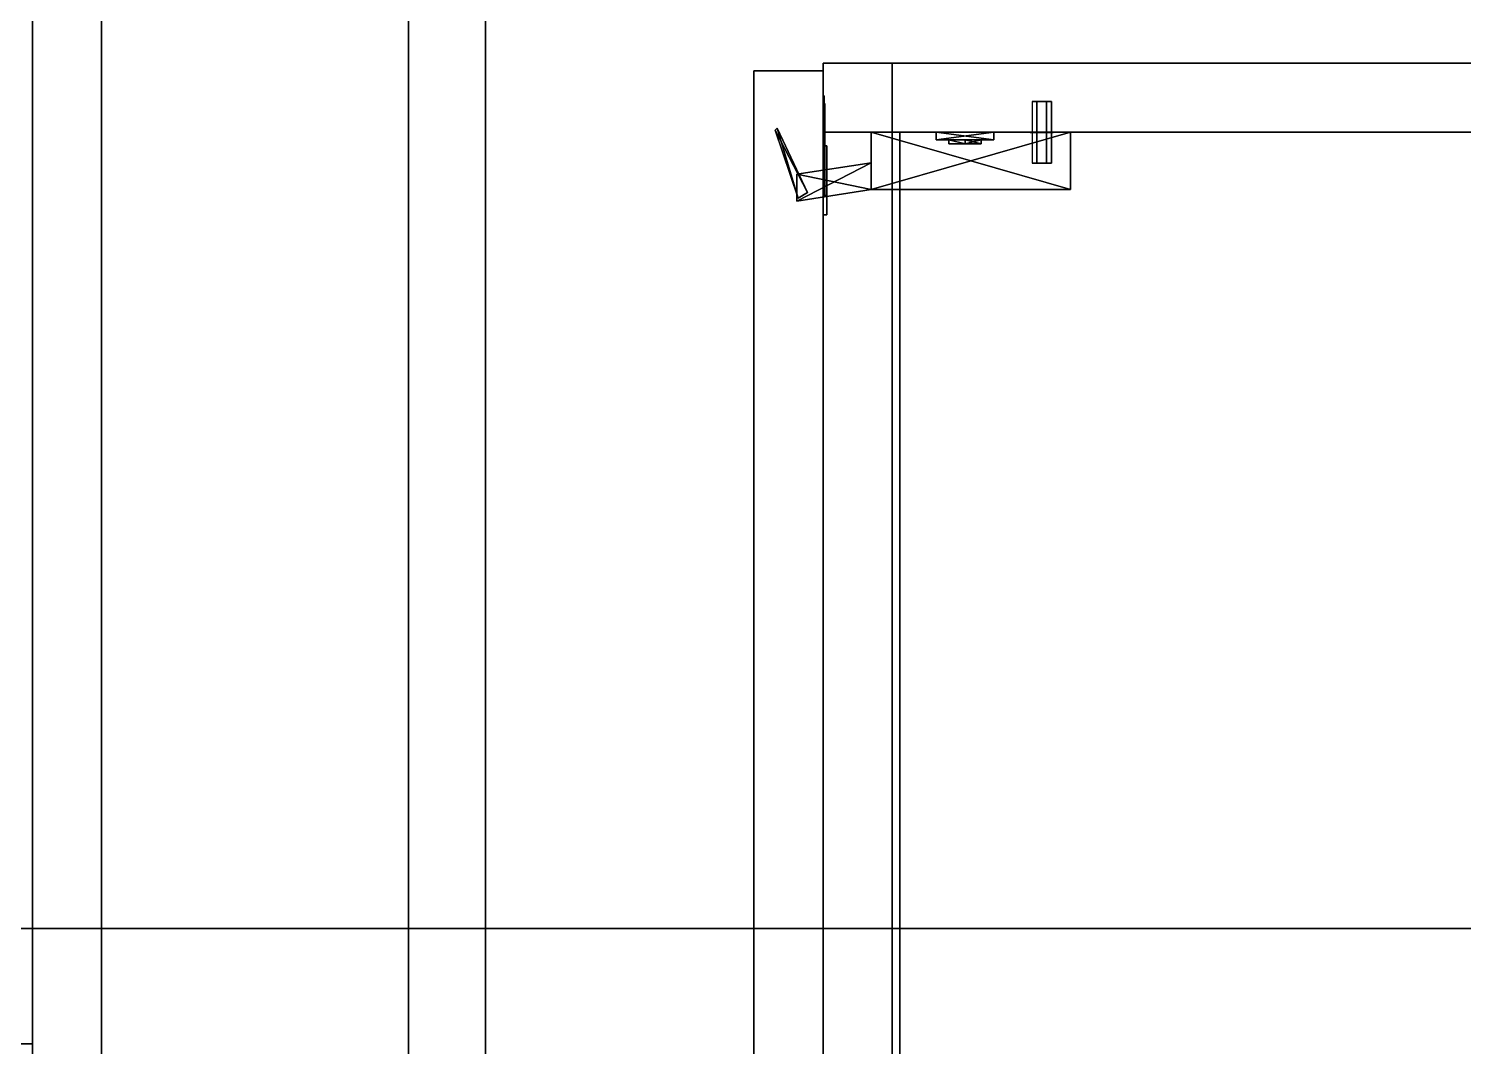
# Model space of a CAD drawing. Extents: x 0 to 4068, y -4475 to 0.
# Drawn here: x 1596 to 1969.8, y -783.7 to -518.5 of the extents above; entities that cross this region are included whole.
import ezdxf

# ---------------------------------------------------------------- set-up
doc = ezdxf.new("R2010")
doc.units = 0
for name, color, linetype in [('LAYER0', 7, 'CONTINUOUS'), ('LAYER630', 7, 'CONTINUOUS'), ('LAYER631', 253, 'CONTINUOUS'), ('LAYER643', 7, 'CONTINUOUS'), ('LAYER651', 7, 'CONTINUOUS'), ('LAYER710', 7, 'CONTINUOUS'), ('LAYER711', 253, 'CONTINUOUS'), ('LAYER713', 253, 'CONTINUOUS'), ('LAYER723', 7, 'CONTINUOUS'), ('LAYER724', 254, 'CONTINUOUS'), ('LAYER728', 28, 'CONTINUOUS'), ('LAYER729', 253, 'CONTINUOUS'), ('LAYER730', 28, 'CONTINUOUS'), ('LAYER731', 253, 'CONTINUOUS'), ('LAYER732', 253, 'CONTINUOUS'), ('LAYER738', 253, 'CONTINUOUS'), ('LAYER785', 253, 'CONTINUOUS'), ('LAYER805', 7, 'CONTINUOUS'), ('LAYER821', 19, 'CONTINUOUS'), ('LAYER822', 19, 'CONTINUOUS')]:
    doc.layers.add(name, color=color, linetype=linetype)

msp = doc.modelspace()

# ---------------------------------------------------------------- linework, layer by layer
at = {"layer": 'LAYER0', "invisible_edges": 1}
for points in [[(4068, 0), (0, -4475), (0, 0), (4068, 0)], [(4068, -4475, 5), (0, 0, 5), (0, -4475, 5), (4068, -4475, 5)], [(0, 0, 5), (4068, -4475, 5), (4068, 0, 5), (0, 0, 5)], [(0, -4475), (4068, 0), (4068, -4475), (0, -4475)]]:
    msp.add_3dface(points, dxfattribs=at)
at = {"layer": 'LAYER630', "invisible_edges": 1}
for points in [[(2133, -1294.5, 154), (1615, -218, 154), (2133, -218, 154), (2133, -1294.5, 154)], [(1615, -218, 154), (2133, -1294.5, 154), (1615, -1294.5, 154), (1615, -218, 154)], [(1615, -1294.5, 172), (1615, -218, 154), (1615, -1294.5, 154), (1615, -1294.5, 172)], [(1615, -218, 154), (1615, -1294.5, 172), (1615, -218, 172), (1615, -218, 154)], [(1615, -1294.5, 172), (2133, -218, 172), (1615, -218, 172), (1615, -1294.5, 172)], [(2133, -218, 172), (1615, -1294.5, 172), (2133, -1294.5, 172), (2133, -218, 172)]]:
    msp.add_3dface(points, dxfattribs=at)
at = {"layer": 'LAYER631', "invisible_edges": 1}
for points in [[(1597, -200, 153), (1615, -870, 153), (1597, -870, 153), (1597, -200, 153)], [(1615, -870, 153), (1597, -200, 153), (1615, -200, 153), (1615, -870, 153)], [(1615, -200, 873), (1597, -870, 873), (1615, -870, 873), (1615, -200, 873)], [(1597, -870, 873), (1615, -200, 873), (1597, -200, 873), (1597, -870, 873)], [(1597, -870, 873), (1597, -200, 153), (1597, -870, 153), (1597, -870, 873)], [(1597, -200, 153), (1597, -870, 873), (1597, -200, 873), (1597, -200, 153)], [(1615, -200, 873), (1615, -870, 153), (1615, -200, 153), (1615, -200, 873)], [(1615, -870, 153), (1615, -200, 873), (1615, -870, 873), (1615, -870, 153)]]:
    msp.add_3dface(points, dxfattribs=at)
at = {"layer": 'LAYER643', "invisible_edges": 1}
for points in [[(1695, -1294.5, 854.5), (1615, -218, 854.5), (1695, -218, 854.5), (1695, -1294.5, 854.5)], [(1615, -218, 854.5), (1695, -1294.5, 854.5), (1615, -1294.5, 854.5), (1615, -218, 854.5)], [(1615, -1294.5, 872.5), (1615, -218, 854.5), (1615, -1294.5, 854.5), (1615, -1294.5, 872.5)], [(1615, -218, 854.5), (1615, -1294.5, 872.5), (1615, -218, 872.5), (1615, -218, 854.5)], [(1615, -1294.5, 872.5), (1695, -218, 872.5), (1615, -218, 872.5), (1615, -1294.5, 872.5)], [(1695, -218, 872.5), (1615, -1294.5, 872.5), (1695, -1294.5, 872.5), (1695, -218, 872.5)], [(1695, -218, 872.5), (1695, -1294.5, 854.5), (1695, -218, 854.5), (1695, -218, 872.5)], [(1695, -1294.5, 854.5), (1695, -218, 872.5), (1695, -1294.5, 872.5), (1695, -1294.5, 854.5)]]:
    msp.add_3dface(points, dxfattribs=at)
at = {"layer": 'LAYER651', "invisible_edges": 1}
for points in [[(2108.4, -1294.5, 504), (1715, -218, 504), (2108.4, -218, 504), (2108.4, -1294.5, 504)], [(1715, -218, 504), (2108.4, -1294.5, 504), (1715, -1294.5, 504), (1715, -218, 504)], [(1715, -1294.5, 522), (1715, -218, 504), (1715, -1294.5, 504), (1715, -1294.5, 522)], [(1715, -218, 504), (1715, -1294.5, 522), (1715, -218, 522), (1715, -218, 504)], [(1715, -1294.5, 522), (2108.4, -218, 522), (1715, -218, 522), (1715, -1294.5, 522)], [(2108.4, -218, 522), (1715, -1294.5, 522), (2108.4, -1294.5, 522), (2108.4, -218, 522)]]:
    msp.add_3dface(points, dxfattribs=at)
at = {"layer": 'LAYER710', "invisible_edges": 1}
for points in [[(2153, -545.5, 2364), (1803, -1259.5, 2364), (2153, -1259.5, 2364), (2153, -545.5, 2364)], [(1803, -1259.5, 2364), (2153, -545.5, 2364), (1803, -545.5, 2364), (1803, -1259.5, 2364)], [(2153, -545.5, 2364), (1803, -545.5, 2346), (1803, -545.5, 2364), (2153, -545.5, 2364)], [(1803, -545.5, 2346), (2153, -545.5, 2364), (2153, -545.5, 2346), (1803, -545.5, 2346)], [(1803, -545.5, 2346), (1803, -1259.5, 2364), (1803, -545.5, 2364), (1803, -545.5, 2346)], [(1803, -1259.5, 2364), (1803, -545.5, 2346), (1803, -1259.5, 2346), (1803, -1259.5, 2364)], [(1803, -545.5, 2346), (2153, -1259.5, 2346), (1803, -1259.5, 2346), (1803, -545.5, 2346)], [(2153, -1259.5, 2346), (1803, -545.5, 2346), (2153, -545.5, 2346), (2153, -1259.5, 2346)]]:
    msp.add_3dface(points, dxfattribs=at)
at = {"layer": 'LAYER711', "invisible_edges": 1}
for points in [[(2153, -1259.5, 1706), (1803, -545.5, 1706), (2153, -545.5, 1706), (2153, -1259.5, 1706)], [(1803, -545.5, 1706), (2153, -1259.5, 1706), (1803, -1259.5, 1706), (1803, -545.5, 1706)], [(2153, -545.5, 1724), (1803, -545.5, 1706), (1803, -545.5, 1724), (2153, -545.5, 1724)], [(1803, -545.5, 1706), (2153, -545.5, 1724), (2153, -545.5, 1706), (1803, -545.5, 1706)], [(1803, -1259.5, 1724), (1803, -545.5, 1706), (1803, -1259.5, 1706), (1803, -1259.5, 1724)], [(1803, -545.5, 1706), (1803, -1259.5, 1724), (1803, -545.5, 1724), (1803, -545.5, 1706)], [(1803, -1259.5, 1724), (2153, -545.5, 1724), (1803, -545.5, 1724), (1803, -1259.5, 1724)], [(2153, -545.5, 1724), (1803, -1259.5, 1724), (2153, -1259.5, 1724), (2153, -545.5, 1724)]]:
    msp.add_3dface(points, dxfattribs=at)
at = {"layer": 'LAYER713', "invisible_edges": 1}
for points in [[(2153, -527.5, 1705), (1803, -545.5, 1705), (1803, -527.5, 1705), (2153, -527.5, 1705)], [(1803, -545.5, 1705), (2153, -527.5, 1705), (2153, -545.5, 1705), (1803, -545.5, 1705)], [(1803, -527.5, 2365), (1803, -545.5, 1705), (1803, -545.5, 2365), (1803, -527.5, 2365)], [(1803, -545.5, 1705), (1803, -527.5, 2365), (1803, -527.5, 1705), (1803, -545.5, 1705)], [(2153, -545.5, 2365), (1803, -527.5, 2365), (1803, -545.5, 2365), (2153, -545.5, 2365)], [(1803, -527.5, 2365), (2153, -545.5, 2365), (2153, -527.5, 2365), (1803, -527.5, 2365)], [(1803, -527.5, 2365), (2153, -527.5, 1705), (1803, -527.5, 1705), (1803, -527.5, 2365)], [(2153, -527.5, 1705), (1803, -527.5, 2365), (2153, -527.5, 2365), (2153, -527.5, 1705)], [(2153, -545.5, 2365), (1803, -545.5, 1705), (2153, -545.5, 1705), (2153, -545.5, 2365)], [(1803, -545.5, 1705), (2153, -545.5, 2365), (1803, -545.5, 2365), (1803, -545.5, 1705)]]:
    msp.add_3dface(points, dxfattribs=at)
at = {"layer": 'LAYER723', "invisible_edges": 1}
for points in [[(2128.4, -1259.5, 2026), (1823, -545.5, 2026), (2128.4, -545.5, 2026), (2128.4, -1259.5, 2026)], [(1823, -545.5, 2026), (2128.4, -1259.5, 2026), (1823, -1259.5, 2026), (1823, -545.5, 2026)], [(2128.4, -545.5, 2044), (1823, -545.5, 2026), (1823, -545.5, 2044), (2128.4, -545.5, 2044)], [(1823, -545.5, 2026), (2128.4, -545.5, 2044), (2128.4, -545.5, 2026), (1823, -545.5, 2026)], [(1823, -1259.5, 2044), (1823, -545.5, 2026), (1823, -1259.5, 2026), (1823, -1259.5, 2044)], [(1823, -545.5, 2026), (1823, -1259.5, 2044), (1823, -545.5, 2044), (1823, -545.5, 2026)], [(1823, -1259.5, 2044), (2128.4, -545.5, 2044), (1823, -545.5, 2044), (1823, -1259.5, 2044)], [(2128.4, -545.5, 2044), (1823, -1259.5, 2044), (2128.4, -1259.5, 2044), (2128.4, -545.5, 2044)]]:
    msp.add_3dface(points, dxfattribs=at)
at = {"layer": 'LAYER724'}
for points in [[(1857.5, -537.5, 2023.5), (1862.5, -537.5, 2023.5), (1861.25, -537.5, 2025.665), (1858.75, -537.5, 2025.665)], [(1857.5, -537.5, 2023.5), (1858.75, -537.5, 2021.335), (1861.25, -537.5, 2021.335), (1862.5, -537.5, 2023.5)], [(1863, -545.45, 2023.5), (1857, -545.45, 2023.5), (1858.5, -545.45, 2026.098), (1861.5, -545.45, 2026.098)], [(1863, -545.45, 2023.5), (1857, -545.45, 2023.5), (1858.5, -545.45, 2020.902), (1861.5, -545.45, 2020.902)], [(1863, -545.55, 2023.5), (1857, -545.55, 2023.5), (1858.5, -545.55, 2026.098), (1861.5, -545.55, 2026.098)], [(1863, -545.55, 2023.5), (1857, -545.55, 2023.5), (1858.5, -545.55, 2020.902), (1861.5, -545.55, 2020.902)], [(1857.5, -553.5, 2023.5), (1862.5, -553.5, 2023.5), (1861.25, -553.5, 2025.665), (1858.75, -553.5, 2025.665)], [(1857.5, -553.5, 2023.5), (1858.75, -553.5, 2021.335), (1861.25, -553.5, 2021.335), (1862.5, -553.5, 2023.5)]]:
    msp.add_3dface(points, dxfattribs=at)
at = {"layer": 'LAYER728'}
for points, invisible_edges in [([(1803.25, -536.99, 1803.025), (1803.25, -536, 1808), (1803.25, -538, 1808), (1803.25, -538, 1802.5)], 10), ([(1803.25, -536, 1808), (1803.25, -536.99, 1812.975), (1803.25, -538, 1813.5), (1803.25, -538, 1808)], 10), ([(1803.25, -539.808, 1798.808), (1803.25, -536.99, 1803.025), (1803.25, -538, 1802.5), (1803.25, -541.5, 1802.5)], 10), ([(1803.25, -536.99, 1812.975), (1803.25, -539.808, 1817.192), (1803.25, -541.5, 1813.5), (1803.25, -538, 1813.5)], 10), ([(1803.5, -538, 1813.5), (1803.5, -538, 1802.5), (1803.5, -545, 1802.5), (1803.5, -544.79, 1813.317)], 4), ([(1803.25, -544.025, 1795.99), (1803.25, -539.808, 1798.808), (1803.25, -541.5, 1802.5), (1803.25, -545, 1802.5)], 10), ([(1803.25, -539.808, 1817.192), (1803.25, -544.025, 1820.01), (1803.25, -545, 1813.5), (1803.25, -541.5, 1813.5)], 10), ([(1803.25, -549, 1795), (1803.25, -544.025, 1795.99), (1803.25, -545, 1802.5), (1803.25, -549, 1799)], 2), ([(1803.25, -544.025, 1820.01), (1803.25, -549, 1821), (1803.25, -549, 1817), (1803.25, -545, 1813.5)], 8), ([(1803.5, -544.79, 1813.317), (1803.5, -545, 1802.5), (1803.5, -549, 1799), (1803.5, -549, 1817)], 5), ([(1803.5, -549, 1817), (1803.5, -549, 1799), (1803.5, -562, 1799), (1803.5, -562, 1817)], 1), ([(1804, -567, 1787), (1804, -562, 1799), (1804, -549, 1799), (1804, -549, 1787)], 1), ([(1804, -567, 1829), (1804, -562, 1817), (1804, -549, 1817), (1804, -549, 1829)], 1), ([(1804, -567, 1829), (1804, -567, 1787), (1804, -562, 1799), (1804, -562, 1817)], 10)]:
    msp.add_3dface(points, dxfattribs=dict(at, invisible_edges=invisible_edges))
for points in [[(1803, -549, 1799), (1803, -549, 1787), (1803, -549, 1799)], [(1803, -549, 1817), (1803, -549, 1829), (1803, -549, 1817)], [(1804, -562, 1799), (1803, -562, 1799), (1803, -549, 1799), (1804, -549, 1799)], [(1804, -549, 1799), (1803, -549, 1799), (1803, -549, 1787), (1804, -549, 1787)], [(1804, -549, 1787), (1803, -549, 1787), (1803, -567, 1787), (1804, -567, 1787)], [(1804, -562, 1817), (1803, -562, 1817), (1803, -549, 1817), (1804, -549, 1817)], [(1804, -549, 1817), (1803, -549, 1817), (1803, -549, 1829), (1804, -549, 1829)], [(1804, -549, 1829), (1803, -549, 1829), (1803, -567, 1829), (1804, -567, 1829)], [(1803, -567, 1787), (1803, -549, 1787), (1803, -549, 1829), (1803, -567, 1829)], [(1804, -567, 1787), (1804, -549, 1787), (1804, -549, 1787), (1804, -567, 1787)], [(1804, -567, 1829), (1804, -549, 1829), (1804, -549, 1829), (1804, -567, 1829)], [(1803, -562, 1799), (1803, -562, 1817), (1803, -562, 1799)], [(1804, -562, 1799), (1803, -562, 1799), (1803, -562, 1817), (1804, -562, 1817)], [(1804, -567, 1829), (1803, -567, 1829), (1804, -567, 1829)], [(1803, -567, 1787), (1803, -567, 1829), (1804, -567, 1829), (1804, -567, 1787)]]:
    msp.add_3dface(points, dxfattribs=at)
at = {"layer": 'LAYER729'}
for points in [[(1798.925, -561.192, 1802.348), (1790.5, -544.909, 1802.348), (1791.077, -544.418, 1802.348), (1798.925, -561.192, 1802.348)], [(1790.5, -544.909, 1813.652), (1796.544, -562.682, 1813.652), (1791.077, -544.418, 1813.652), (1790.5, -544.909, 1813.652)], [(1796.544, -562.682, 1802.348), (1790.5, -544.909, 1802.348), (1798.925, -561.192, 1802.348), (1796.544, -562.682, 1802.348)], [(1796.544, -562.682, 1802.348), (1790.5, -544.909, 1813.652), (1790.5, -544.909, 1802.348), (1796.544, -562.682, 1802.348)], [(1796.544, -562.682, 1813.652), (1790.5, -544.909, 1813.652), (1796.544, -562.682, 1802.348), (1796.544, -562.682, 1813.652)], [(1791.077, -544.418, 1813.652), (1796.544, -562.682, 1813.652), (1798.925, -561.192, 1813.652), (1791.077, -544.418, 1813.652)], [(1867.5, -545.5, 1801.217), (1815.5, -560.421, 1801.217), (1815.5, -545.5, 1801.217), (1867.5, -545.5, 1801.217)], [(1867.5, -560.421, 1801.217), (1815.5, -560.421, 1801.217), (1867.5, -545.5, 1801.217), (1867.5, -560.421, 1801.217)], [(1815.5, -545.5, 1814.783), (1867.5, -560.421, 1814.783), (1867.5, -545.5, 1814.783), (1815.5, -545.5, 1814.783)], [(1815.5, -560.421, 1814.783), (1867.5, -560.421, 1814.783), (1815.5, -545.5, 1814.783), (1815.5, -560.421, 1814.783)], [(1847.5, -545.5, 1834), (1832.5, -545.5, 1834), (1832.5, -547.49, 1834), (1847.5, -545.5, 1834)], [(1847.5, -547.49, 1834), (1847.5, -545.5, 1834), (1832.5, -547.49, 1834), (1847.5, -547.49, 1834)], [(1832.5, -545.5, 1782), (1847.5, -545.5, 1782), (1847.5, -547.49, 1782), (1832.5, -545.5, 1782)], [(1832.5, -547.49, 1782), (1832.5, -545.5, 1782), (1847.5, -547.49, 1782), (1832.5, -547.49, 1782)], [(1832.5, -547.49, 1834), (1832.5, -545.5, 1834), (1832.5, -545.5, 1782), (1832.5, -547.49, 1834)], [(1832.5, -547.49, 1782), (1832.5, -547.49, 1834), (1832.5, -545.5, 1782), (1832.5, -547.49, 1782)], [(1847.5, -545.5, 1782), (1847.5, -545.5, 1834), (1847.5, -547.49, 1834), (1847.5, -545.5, 1782)], [(1847.5, -547.49, 1782), (1847.5, -545.5, 1782), (1847.5, -547.49, 1834), (1847.5, -547.49, 1782)], [(1867.5, -545.5, 1814.783), (1867.5, -560.421, 1801.217), (1867.5, -545.5, 1801.217), (1867.5, -545.5, 1814.783)], [(1867.5, -560.421, 1814.783), (1867.5, -560.421, 1801.217), (1867.5, -545.5, 1814.783), (1867.5, -560.421, 1814.783)], [(1847.5, -547.49, 1834), (1832.5, -547.49, 1834), (1832.5, -547.49, 1782), (1847.5, -547.49, 1834)], [(1847.5, -547.49, 1782), (1847.5, -547.49, 1834), (1832.5, -547.49, 1782), (1847.5, -547.49, 1782)], [(1835.757, -547.49, 1826.087), (1840, -548.484, 1821.291), (1835.757, -548.484, 1826.087), (1835.757, -547.49, 1826.087)], [(1840, -547.49, 1821.291), (1840, -548.484, 1821.291), (1835.757, -547.49, 1826.087), (1840, -547.49, 1821.291)], [(1835.757, -547.49, 1826.087), (1840, -547.49, 1821.291), (1840, -547.49, 1830.883), (1835.757, -547.49, 1826.087)], [(1835.757, -547.49, 1826.087), (1840, -548.484, 1830.883), (1840, -547.49, 1830.883), (1835.757, -547.49, 1826.087)], [(1835.757, -548.484, 1826.087), (1840, -548.484, 1830.883), (1835.757, -547.49, 1826.087), (1835.757, -548.484, 1826.087)], [(1835.757, -547.49, 1789.913), (1840, -548.484, 1785.117), (1835.757, -548.484, 1789.913), (1835.757, -547.49, 1789.913)], [(1840, -547.49, 1785.117), (1840, -548.484, 1785.117), (1835.757, -547.49, 1789.913), (1840, -547.49, 1785.117)], [(1835.757, -547.49, 1789.913), (1840, -547.49, 1785.117), (1840, -547.49, 1794.709), (1835.757, -547.49, 1789.913)], [(1835.757, -547.49, 1789.913), (1840, -548.484, 1794.709), (1840, -547.49, 1794.709), (1835.757, -547.49, 1789.913)], [(1835.757, -548.484, 1789.913), (1840, -548.484, 1794.709), (1835.757, -547.49, 1789.913), (1835.757, -548.484, 1789.913)], [(1835.757, -548.484, 1826.087), (1844.243, -548.484, 1826.087), (1840, -548.484, 1830.883), (1835.757, -548.484, 1826.087)], [(1840, -548.484, 1821.291), (1844.243, -548.484, 1826.087), (1835.757, -548.484, 1826.087), (1840, -548.484, 1821.291)], [(1835.757, -548.484, 1789.913), (1844.243, -548.484, 1789.913), (1840, -548.484, 1794.709), (1835.757, -548.484, 1789.913)], [(1840, -548.484, 1785.117), (1844.243, -548.484, 1789.913), (1835.757, -548.484, 1789.913), (1840, -548.484, 1785.117)], [(1840, -547.49, 1821.291), (1844.243, -548.484, 1826.087), (1840, -548.484, 1821.291), (1840, -547.49, 1821.291)], [(1844.243, -547.49, 1826.087), (1844.243, -548.484, 1826.087), (1840, -547.49, 1821.291), (1844.243, -547.49, 1826.087)], [(1844.243, -547.49, 1826.087), (1840, -548.484, 1830.883), (1844.243, -548.484, 1826.087), (1844.243, -547.49, 1826.087)], [(1840, -547.49, 1830.883), (1840, -548.484, 1830.883), (1844.243, -547.49, 1826.087), (1840, -547.49, 1830.883)], [(1840, -547.49, 1821.291), (1844.243, -547.49, 1826.087), (1840, -547.49, 1830.883), (1840, -547.49, 1821.291)], [(1840, -547.49, 1785.117), (1844.243, -548.484, 1789.913), (1840, -548.484, 1785.117), (1840, -547.49, 1785.117)], [(1844.243, -547.49, 1789.913), (1844.243, -548.484, 1789.913), (1840, -547.49, 1785.117), (1844.243, -547.49, 1789.913)], [(1844.243, -547.49, 1789.913), (1840, -548.484, 1794.709), (1844.243, -548.484, 1789.913), (1844.243, -547.49, 1789.913)], [(1840, -547.49, 1794.709), (1840, -548.484, 1794.709), (1844.243, -547.49, 1789.913), (1840, -547.49, 1794.709)], [(1840, -547.49, 1785.117), (1844.243, -547.49, 1789.913), (1840, -547.49, 1794.709), (1840, -547.49, 1785.117)], [(1815.5, -553.458, 1801.217), (1796.135, -563.406, 1801.217), (1796.135, -556.442, 1801.217), (1815.5, -553.458, 1801.217)], [(1815.5, -560.421, 1801.217), (1796.135, -563.406, 1801.217), (1815.5, -553.458, 1801.217), (1815.5, -560.421, 1801.217)], [(1796.135, -556.442, 1814.783), (1815.5, -560.421, 1814.783), (1815.5, -553.458, 1814.783), (1796.135, -556.442, 1814.783)], [(1796.135, -563.406, 1814.783), (1815.5, -560.421, 1814.783), (1796.135, -556.442, 1814.783), (1796.135, -563.406, 1814.783)], [(1815.5, -560.421, 1801.217), (1796.135, -563.406, 1814.783), (1796.135, -563.406, 1801.217), (1815.5, -560.421, 1801.217)], [(1815.5, -560.421, 1814.783), (1796.135, -563.406, 1814.783), (1815.5, -560.421, 1801.217), (1815.5, -560.421, 1814.783)], [(1867.5, -560.421, 1801.217), (1815.5, -560.421, 1814.783), (1815.5, -560.421, 1801.217), (1867.5, -560.421, 1801.217)], [(1867.5, -560.421, 1814.783), (1815.5, -560.421, 1814.783), (1867.5, -560.421, 1801.217), (1867.5, -560.421, 1814.783)]]:
    msp.add_3dface(points, dxfattribs=at)
at = {"layer": 'LAYER730'}
for points, invisible_edges in [([(1803.25, -536.99, 2257.025), (1803.25, -536, 2262), (1803.25, -538, 2262), (1803.25, -538, 2256.5)], 10), ([(1803.25, -536, 2262), (1803.25, -536.99, 2266.975), (1803.25, -538, 2267.5), (1803.25, -538, 2262)], 10), ([(1803.25, -539.808, 2252.808), (1803.25, -536.99, 2257.025), (1803.25, -538, 2256.5), (1803.25, -541.5, 2256.5)], 10), ([(1803.25, -536.99, 2266.975), (1803.25, -539.808, 2271.192), (1803.25, -541.5, 2267.5), (1803.25, -538, 2267.5)], 10), ([(1803.5, -538, 2267.5), (1803.5, -538, 2256.5), (1803.5, -545, 2256.5), (1803.5, -544.79, 2267.317)], 4), ([(1803.25, -544.025, 2249.99), (1803.25, -539.808, 2252.808), (1803.25, -541.5, 2256.5), (1803.25, -545, 2256.5)], 10), ([(1803.25, -539.808, 2271.192), (1803.25, -544.025, 2274.01), (1803.25, -545, 2267.5), (1803.25, -541.5, 2267.5)], 10), ([(1803.25, -549, 2249), (1803.25, -544.025, 2249.99), (1803.25, -545, 2256.5), (1803.25, -549, 2253)], 2), ([(1803.25, -544.025, 2274.01), (1803.25, -549, 2275), (1803.25, -549, 2271), (1803.25, -545, 2267.5)], 8), ([(1803.5, -544.79, 2267.317), (1803.5, -545, 2256.5), (1803.5, -549, 2253), (1803.5, -549, 2271)], 5), ([(1803.5, -549, 2271), (1803.5, -549, 2253), (1803.5, -562, 2253), (1803.5, -562, 2271)], 1), ([(1804, -567, 2241), (1804, -562, 2253), (1804, -549, 2253), (1804, -549, 2241)], 1), ([(1804, -567, 2283), (1804, -562, 2271), (1804, -549, 2271), (1804, -549, 2283)], 1), ([(1804, -567, 2283), (1804, -567, 2241), (1804, -562, 2253), (1804, -562, 2271)], 10)]:
    msp.add_3dface(points, dxfattribs=dict(at, invisible_edges=invisible_edges))
for points in [[(1803, -549, 2253), (1803, -549, 2241), (1803, -549, 2253)], [(1803, -549, 2271), (1803, -549, 2283), (1803, -549, 2271)], [(1804, -562, 2253), (1803, -562, 2253), (1803, -549, 2253), (1804, -549, 2253)], [(1804, -549, 2253), (1803, -549, 2253), (1803, -549, 2241), (1804, -549, 2241)], [(1804, -549, 2241), (1803, -549, 2241), (1803, -567, 2241), (1804, -567, 2241)], [(1804, -562, 2271), (1803, -562, 2271), (1803, -549, 2271), (1804, -549, 2271)], [(1804, -549, 2271), (1803, -549, 2271), (1803, -549, 2283), (1804, -549, 2283)], [(1804, -549, 2283), (1803, -549, 2283), (1803, -567, 2283), (1804, -567, 2283)], [(1803, -567, 2241), (1803, -549, 2241), (1803, -549, 2283), (1803, -567, 2283)], [(1804, -567, 2241), (1804, -549, 2241), (1804, -549, 2241), (1804, -567, 2241)], [(1804, -567, 2283), (1804, -549, 2283), (1804, -549, 2283), (1804, -567, 2283)], [(1803, -562, 2253), (1803, -562, 2271), (1803, -562, 2253)], [(1804, -562, 2253), (1803, -562, 2253), (1803, -562, 2271), (1804, -562, 2271)], [(1804, -567, 2283), (1803, -567, 2283), (1804, -567, 2283)], [(1803, -567, 2241), (1803, -567, 2283), (1804, -567, 2283), (1804, -567, 2241)]]:
    msp.add_3dface(points, dxfattribs=at)
at = {"layer": 'LAYER731'}
for points in [[(1798.925, -561.192, 2256.348), (1790.5, -544.909, 2256.348), (1791.077, -544.418, 2256.348), (1798.925, -561.192, 2256.348)], [(1790.5, -544.909, 2267.652), (1796.544, -562.682, 2267.652), (1791.077, -544.418, 2267.652), (1790.5, -544.909, 2267.652)], [(1796.544, -562.682, 2256.348), (1790.5, -544.909, 2256.348), (1798.925, -561.192, 2256.348), (1796.544, -562.682, 2256.348)], [(1796.544, -562.682, 2256.348), (1790.5, -544.909, 2267.652), (1790.5, -544.909, 2256.348), (1796.544, -562.682, 2256.348)], [(1796.544, -562.682, 2267.652), (1790.5, -544.909, 2267.652), (1796.544, -562.682, 2256.348), (1796.544, -562.682, 2267.652)], [(1791.077, -544.418, 2267.652), (1796.544, -562.682, 2267.652), (1798.925, -561.192, 2267.652), (1791.077, -544.418, 2267.652)], [(1867.5, -545.5, 2255.217), (1815.5, -560.421, 2255.217), (1815.5, -545.5, 2255.217), (1867.5, -545.5, 2255.217)], [(1867.5, -560.421, 2255.217), (1815.5, -560.421, 2255.217), (1867.5, -545.5, 2255.217), (1867.5, -560.421, 2255.217)], [(1815.5, -545.5, 2268.783), (1867.5, -560.421, 2268.783), (1867.5, -545.5, 2268.783), (1815.5, -545.5, 2268.783)], [(1815.5, -560.421, 2268.783), (1867.5, -560.421, 2268.783), (1815.5, -545.5, 2268.783), (1815.5, -560.421, 2268.783)], [(1847.5, -545.5, 2288), (1832.5, -545.5, 2288), (1832.5, -547.49, 2288), (1847.5, -545.5, 2288)], [(1847.5, -547.49, 2288), (1847.5, -545.5, 2288), (1832.5, -547.49, 2288), (1847.5, -547.49, 2288)], [(1832.5, -545.5, 2236), (1847.5, -545.5, 2236), (1847.5, -547.49, 2236), (1832.5, -545.5, 2236)], [(1832.5, -547.49, 2236), (1832.5, -545.5, 2236), (1847.5, -547.49, 2236), (1832.5, -547.49, 2236)], [(1832.5, -547.49, 2288), (1832.5, -545.5, 2288), (1832.5, -545.5, 2236), (1832.5, -547.49, 2288)], [(1832.5, -547.49, 2236), (1832.5, -547.49, 2288), (1832.5, -545.5, 2236), (1832.5, -547.49, 2236)], [(1847.5, -545.5, 2236), (1847.5, -545.5, 2288), (1847.5, -547.49, 2288), (1847.5, -545.5, 2236)], [(1847.5, -547.49, 2236), (1847.5, -545.5, 2236), (1847.5, -547.49, 2288), (1847.5, -547.49, 2236)], [(1867.5, -545.5, 2268.783), (1867.5, -560.421, 2255.217), (1867.5, -545.5, 2255.217), (1867.5, -545.5, 2268.783)], [(1867.5, -560.421, 2268.783), (1867.5, -560.421, 2255.217), (1867.5, -545.5, 2268.783), (1867.5, -560.421, 2268.783)], [(1847.5, -547.49, 2288), (1832.5, -547.49, 2288), (1832.5, -547.49, 2236), (1847.5, -547.49, 2288)], [(1847.5, -547.49, 2236), (1847.5, -547.49, 2288), (1832.5, -547.49, 2236), (1847.5, -547.49, 2236)], [(1835.757, -547.49, 2280.087), (1840, -548.484, 2275.291), (1835.757, -548.484, 2280.087), (1835.757, -547.49, 2280.087)], [(1840, -547.49, 2275.291), (1840, -548.484, 2275.291), (1835.757, -547.49, 2280.087), (1840, -547.49, 2275.291)], [(1835.757, -547.49, 2280.087), (1840, -547.49, 2275.291), (1840, -547.49, 2284.883), (1835.757, -547.49, 2280.087)], [(1835.757, -547.49, 2280.087), (1840, -548.484, 2284.883), (1840, -547.49, 2284.883), (1835.757, -547.49, 2280.087)], [(1835.757, -548.484, 2280.087), (1840, -548.484, 2284.883), (1835.757, -547.49, 2280.087), (1835.757, -548.484, 2280.087)], [(1835.757, -547.49, 2243.913), (1840, -548.484, 2239.117), (1835.757, -548.484, 2243.913), (1835.757, -547.49, 2243.913)], [(1840, -547.49, 2239.117), (1840, -548.484, 2239.117), (1835.757, -547.49, 2243.913), (1840, -547.49, 2239.117)], [(1835.757, -547.49, 2243.913), (1840, -547.49, 2239.117), (1840, -547.49, 2248.709), (1835.757, -547.49, 2243.913)], [(1835.757, -547.49, 2243.913), (1840, -548.484, 2248.709), (1840, -547.49, 2248.709), (1835.757, -547.49, 2243.913)], [(1835.757, -548.484, 2243.913), (1840, -548.484, 2248.709), (1835.757, -547.49, 2243.913), (1835.757, -548.484, 2243.913)], [(1835.757, -548.484, 2280.087), (1844.243, -548.484, 2280.087), (1840, -548.484, 2284.883), (1835.757, -548.484, 2280.087)], [(1840, -548.484, 2275.291), (1844.243, -548.484, 2280.087), (1835.757, -548.484, 2280.087), (1840, -548.484, 2275.291)], [(1835.757, -548.484, 2243.913), (1844.243, -548.484, 2243.913), (1840, -548.484, 2248.709), (1835.757, -548.484, 2243.913)], [(1840, -548.484, 2239.117), (1844.243, -548.484, 2243.913), (1835.757, -548.484, 2243.913), (1840, -548.484, 2239.117)], [(1840, -547.49, 2275.291), (1844.243, -548.484, 2280.087), (1840, -548.484, 2275.291), (1840, -547.49, 2275.291)], [(1844.243, -547.49, 2280.087), (1844.243, -548.484, 2280.087), (1840, -547.49, 2275.291), (1844.243, -547.49, 2280.087)], [(1844.243, -547.49, 2280.087), (1840, -548.484, 2284.883), (1844.243, -548.484, 2280.087), (1844.243, -547.49, 2280.087)], [(1840, -547.49, 2284.883), (1840, -548.484, 2284.883), (1844.243, -547.49, 2280.087), (1840, -547.49, 2284.883)], [(1840, -547.49, 2275.291), (1844.243, -547.49, 2280.087), (1840, -547.49, 2284.883), (1840, -547.49, 2275.291)], [(1840, -547.49, 2239.117), (1844.243, -548.484, 2243.913), (1840, -548.484, 2239.117), (1840, -547.49, 2239.117)], [(1844.243, -547.49, 2243.913), (1844.243, -548.484, 2243.913), (1840, -547.49, 2239.117), (1844.243, -547.49, 2243.913)], [(1844.243, -547.49, 2243.913), (1840, -548.484, 2248.709), (1844.243, -548.484, 2243.913), (1844.243, -547.49, 2243.913)], [(1840, -547.49, 2248.709), (1840, -548.484, 2248.709), (1844.243, -547.49, 2243.913), (1840, -547.49, 2248.709)], [(1840, -547.49, 2239.117), (1844.243, -547.49, 2243.913), (1840, -547.49, 2248.709), (1840, -547.49, 2239.117)], [(1815.5, -553.458, 2255.217), (1796.135, -563.406, 2255.217), (1796.135, -556.442, 2255.217), (1815.5, -553.458, 2255.217)], [(1815.5, -560.421, 2255.217), (1796.135, -563.406, 2255.217), (1815.5, -553.458, 2255.217), (1815.5, -560.421, 2255.217)], [(1796.135, -556.442, 2268.783), (1815.5, -560.421, 2268.783), (1815.5, -553.458, 2268.783), (1796.135, -556.442, 2268.783)], [(1796.135, -563.406, 2268.783), (1815.5, -560.421, 2268.783), (1796.135, -556.442, 2268.783), (1796.135, -563.406, 2268.783)], [(1815.5, -560.421, 2255.217), (1796.135, -563.406, 2268.783), (1796.135, -563.406, 2255.217), (1815.5, -560.421, 2255.217)], [(1815.5, -560.421, 2268.783), (1796.135, -563.406, 2268.783), (1815.5, -560.421, 2255.217), (1815.5, -560.421, 2268.783)], [(1867.5, -560.421, 2255.217), (1815.5, -560.421, 2268.783), (1815.5, -560.421, 2255.217), (1867.5, -560.421, 2255.217)], [(1867.5, -560.421, 2268.783), (1815.5, -560.421, 2268.783), (1867.5, -560.421, 2255.217), (1867.5, -560.421, 2268.783)]]:
    msp.add_3dface(points, dxfattribs=at)
at = {"layer": 'LAYER732', "invisible_edges": 1}
for points in [[(1803, -901, 1708), (1785, -529.5, 1708), (1803, -529.5, 1708), (1803, -901, 1708)], [(1785, -529.5, 1708), (1803, -901, 1708), (1785, -901, 1708), (1785, -529.5, 1708)], [(1785, -529.5, 1708), (1803, -529.5, 2362), (1803, -529.5, 1708), (1785, -529.5, 1708)], [(1803, -529.5, 2362), (1785, -529.5, 1708), (1785, -529.5, 2362), (1803, -529.5, 2362)], [(1785, -901, 2362), (1803, -529.5, 2362), (1785, -529.5, 2362), (1785, -901, 2362)], [(1803, -529.5, 2362), (1785, -901, 2362), (1803, -901, 2362), (1803, -529.5, 2362)], [(1785, -529.5, 1708), (1785, -901, 2362), (1785, -529.5, 2362), (1785, -529.5, 1708)], [(1785, -901, 2362), (1785, -529.5, 1708), (1785, -901, 1708), (1785, -901, 2362)], [(1803, -901, 1708), (1803, -529.5, 2362), (1803, -901, 2362), (1803, -901, 1708)], [(1803, -529.5, 2362), (1803, -901, 1708), (1803, -529.5, 1708), (1803, -529.5, 2362)]]:
    msp.add_3dface(points, dxfattribs=at)
at = {"layer": 'LAYER738', "invisible_edges": 1}
for points in [[(2153, -527.5, 2425), (1821, -527.5, 2365), (1821, -527.5, 2425), (2153, -527.5, 2425)], [(1821, -527.5, 2365), (2153, -527.5, 2425), (2153, -527.5, 2365), (1821, -527.5, 2365)], [(1821, -545.5, 2425), (1821, -527.5, 2365), (1821, -545.5, 2365), (1821, -545.5, 2425)], [(1821, -527.5, 2365), (1821, -545.5, 2425), (1821, -527.5, 2425), (1821, -527.5, 2365)], [(2153, -545.5, 2365), (1821, -527.5, 2365), (2153, -527.5, 2365), (2153, -545.5, 2365)], [(1821, -527.5, 2365), (2153, -545.5, 2365), (1821, -545.5, 2365), (1821, -527.5, 2365)], [(1821, -545.5, 2425), (2153, -527.5, 2425), (1821, -527.5, 2425), (1821, -545.5, 2425)], [(2153, -527.5, 2425), (1821, -545.5, 2425), (2153, -545.5, 2425), (2153, -527.5, 2425)], [(2153, -545.5, 2365), (1821, -545.5, 2425), (1821, -545.5, 2365), (2153, -545.5, 2365)], [(1821, -545.5, 2425), (2153, -545.5, 2365), (2153, -545.5, 2425), (1821, -545.5, 2425)]]:
    msp.add_3dface(points, dxfattribs=at)
at = {"layer": 'LAYER785', "invisible_edges": 1}
for points in [[(1803, -527.5, 2425), (1821, -527.5, 2365), (1803, -527.5, 2365), (1803, -527.5, 2425)], [(1821, -527.5, 2365), (1803, -527.5, 2425), (1821, -527.5, 2425), (1821, -527.5, 2365)], [(1803, -2882.5, 2365), (1821, -527.5, 2365), (1821, -2882.5, 2365), (1803, -2882.5, 2365)], [(1821, -527.5, 2365), (1803, -2882.5, 2365), (1803, -527.5, 2365), (1821, -527.5, 2365)], [(1803, -527.5, 2425), (1821, -2882.5, 2425), (1821, -527.5, 2425), (1803, -527.5, 2425)], [(1821, -2882.5, 2425), (1803, -527.5, 2425), (1803, -2882.5, 2425), (1821, -2882.5, 2425)], [(1803, -2882.5, 2365), (1803, -527.5, 2425), (1803, -527.5, 2365), (1803, -2882.5, 2365)], [(1803, -527.5, 2425), (1803, -2882.5, 2365), (1803, -2882.5, 2425), (1803, -527.5, 2425)], [(1821, -2882.5, 2425), (1821, -527.5, 2365), (1821, -527.5, 2425), (1821, -2882.5, 2425)], [(1821, -527.5, 2365), (1821, -2882.5, 2425), (1821, -2882.5, 2365), (1821, -527.5, 2365)]]:
    msp.add_3dface(points, dxfattribs=at)
at = {"layer": 'LAYER805', "invisible_edges": 1}
for points in [[(1579, -170, 153), (1597, -783, 153), (1579, -783, 153), (1579, -170, 153)], [(1597, -783, 153), (1579, -170, 153), (1597, -170, 153), (1597, -783, 153)], [(1597, -170, 873), (1579, -783, 873), (1597, -783, 873), (1597, -170, 873)], [(1579, -783, 873), (1597, -170, 873), (1579, -170, 873), (1579, -783, 873)], [(1597, -783, 153), (1597, -170, 873), (1597, -783, 873), (1597, -783, 153)], [(1597, -170, 873), (1597, -783, 153), (1597, -170, 153), (1597, -170, 873)], [(1597, -783, 153), (1579, -783, 873), (1579, -783, 153), (1597, -783, 153)], [(1579, -783, 873), (1597, -783, 153), (1597, -783, 873), (1579, -783, 873)]]:
    msp.add_3dface(points, dxfattribs=at)
at = {"layer": 'LAYER821'}
for points, invisible_edges in [([(1581.76, -581.37, 873), (2153, -150, 873), (1627.02, -1329, 873), (1581.76, -581.37, 873)], 7), ([(1581.76, -436.98, 873), (2153, -150, 873), (1581.76, -581.37, 873), (1581.76, -436.98, 873)], 3), ([(1627.02, -1329, 873), (2153, -150, 873), (2068, -1329, 873), (1627.02, -1329, 873)], 3), ([(1627.02, -2076, 873), (1580.58, -597.47, 873), (1581.76, -581.37, 873), (1627.02, -2076, 873)], 5), ([(1627.02, -2076, 873), (1581.76, -581.37, 873), (1627.02, -1329, 873), (1627.02, -2076, 873)], 3), ([(1627.02, -2076, 873), (1577.27, -613.05, 873), (1580.58, -597.47, 873), (1627.02, -2076, 873)], 5), ([(1627.02, -2076, 873), (1571.59, -627.83, 873), (1577.27, -613.05, 873), (1627.02, -2076, 873)], 5), ([(1567, -2886, 873), (1571.59, -627.83, 873), (1627.02, -2076, 873), (1567, -2886, 873)], 7), ([(403, -753, 927), (1567, -792, 927), (2133, -753, 927), (403, -753, 927)], 3), ([(2133, -753, 927), (1567, -792, 927), (1627.02, -1329, 927), (2133, -753, 927)], 7), ([(2133, -753, 927), (1627.02, -1329, 927), (2068, -1329, 927), (2133, -753, 927)], 5)]:
    msp.add_3dface(points, dxfattribs=dict(at, invisible_edges=invisible_edges))
at = {"layer": 'LAYER822', "invisible_edges": 1}
for points in [[(2133, -170, 927), (403, -753, 927), (403, -170, 927), (2133, -170, 927)], [(403, -753, 927), (2133, -170, 927), (2133, -753, 927), (403, -753, 927)], [(2133, -753, 947), (403, -170, 947), (403, -753, 947), (2133, -753, 947)], [(403, -170, 947), (2133, -753, 947), (2133, -170, 947), (403, -170, 947)], [(2133, -753, 947), (403, -753, 927), (2133, -753, 927), (2133, -753, 947)], [(403, -753, 927), (2133, -753, 947), (403, -753, 947), (403, -753, 927)]]:
    msp.add_3dface(points, dxfattribs=at)

# ---------------------------------------------------------------- meshes
at = {"layer": 'LAYER724'}
mesh = msp.add_polymesh((2, 6), dxfattribs=dict(at, n_close=True))
for k, corner in enumerate([(1857.5, -553.5, 2023.5), (1858.75, -553.5, 2025.665), (1861.25, -553.5, 2025.665), (1862.5, -553.5, 2023.5), (1861.25, -553.5, 2021.335), (1858.75, -553.5, 2021.335), (1857.5, -537.5, 2023.5), (1858.75, -537.5, 2025.665), (1861.25, -537.5, 2025.665), (1862.5, -537.5, 2023.5), (1861.25, -537.5, 2021.335), (1858.75, -537.5, 2021.335)]):
    mesh.set_mesh_vertex(divmod(k, 6), corner)
mesh = msp.add_polymesh((2, 6), dxfattribs=dict(at, n_close=True))
for k, corner in enumerate([(1857, -545.55, 2023.5), (1858.5, -545.55, 2026.098), (1861.5, -545.55, 2026.098), (1863, -545.55, 2023.5), (1861.5, -545.55, 2020.902), (1858.5, -545.55, 2020.902), (1857, -545.45, 2023.5), (1858.5, -545.45, 2026.098), (1861.5, -545.45, 2026.098), (1863, -545.45, 2023.5), (1861.5, -545.45, 2020.902), (1858.5, -545.45, 2020.902)]):
    mesh.set_mesh_vertex(divmod(k, 6), corner)
at = {"layer": 'LAYER728'}
mesh = msp.add_polymesh((2, 9), dxfattribs=at)
for k, corner in enumerate([(1803.25, -549, 1795), (1803.25, -544.025, 1795.99), (1803.25, -539.808, 1798.808), (1803.25, -536.99, 1803.025), (1803.25, -536, 1808), (1803.25, -536.99, 1812.975), (1803.25, -539.808, 1817.192), (1803.25, -544.025, 1820.01), (1803.25, -549, 1821), (1803, -549, 1795), (1803, -544.025, 1795.99), (1803, -539.808, 1798.808), (1803, -536.99, 1803.025), (1803, -536, 1808), (1803, -536.99, 1812.975), (1803, -539.808, 1817.192), (1803, -544.025, 1820.01), (1803, -549, 1821)]):
    mesh.set_mesh_vertex(divmod(k, 9), corner)
at = {"layer": 'LAYER730'}
mesh = msp.add_polymesh((2, 9), dxfattribs=at)
for k, corner in enumerate([(1803.25, -549, 2249), (1803.25, -544.025, 2249.99), (1803.25, -539.808, 2252.808), (1803.25, -536.99, 2257.025), (1803.25, -536, 2262), (1803.25, -536.99, 2266.975), (1803.25, -539.808, 2271.192), (1803.25, -544.025, 2274.01), (1803.25, -549, 2275), (1803, -549, 2249), (1803, -544.025, 2249.99), (1803, -539.808, 2252.808), (1803, -536.99, 2257.025), (1803, -536, 2262), (1803, -536.99, 2266.975), (1803, -539.808, 2271.192), (1803, -544.025, 2274.01), (1803, -549, 2275)]):
    mesh.set_mesh_vertex(divmod(k, 9), corner)

doc.saveas('drawing.dxf')
